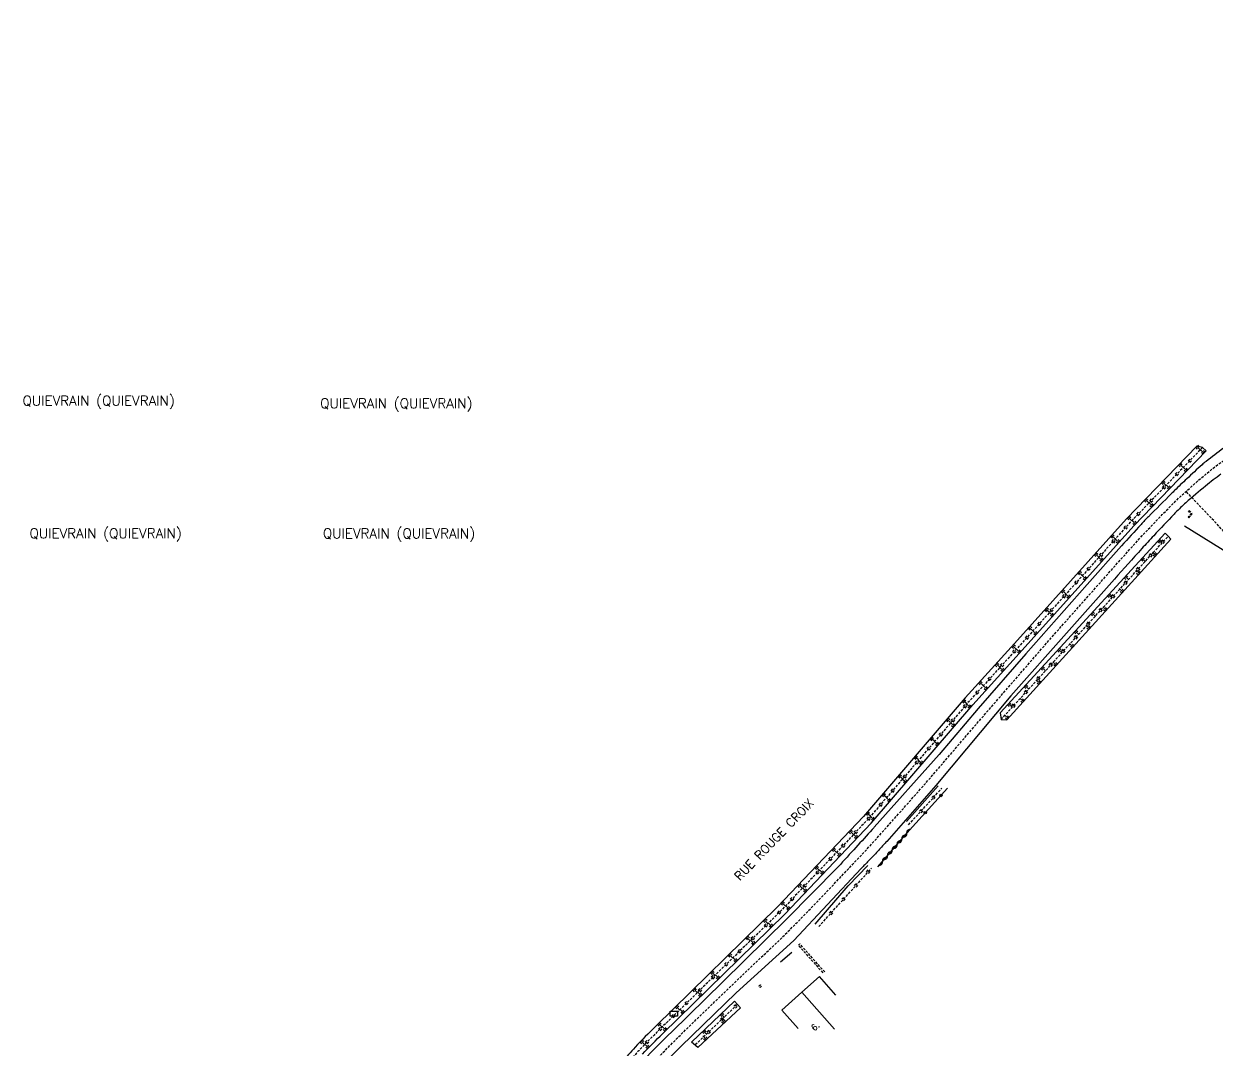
# Model space of a CAD drawing. Header units: millimetres. Extents: x 100999 to 102001, y 122000 to 123000.
# Drawn here: x 101454 to 101695.6, y 122632.5 to 122840.3 of the extents above; entities that cross this region are included whole.
import ezdxf
from ezdxf.enums import TextEntityAlignment as Align

# ---------------------------------------------------------------- set-up
doc = ezdxf.new("R2010")
doc.units = ezdxf.units.MM
doc.linetypes.add('DASHED', pattern=[0.75, 0.5, -0.25])
doc.layers.get('0').update_dxf_attribs({"linetype": 'CONTINUOUS'})
for name, color, linetype in [('W0001', 6, 'DASHED'), ('W0008', 7, 'CONTINUOUS'), ('W0100', 7, 'CONTINUOUS'), ('W0112', 1, 'DASHED'), ('W0211', 2, 'CONTINUOUS'), ('W0220', 5, 'DASHED'), ('W0310', 3, 'CONTINUOUS'), ('W0322', 7, 'CONTINUOUS'), ('W0980', 7, 'CONTINUOUS'), ('W0989', 7, 'CONTINUOUS'), ('W0991', 7, 'CONTINUOUS'), ('W1102', 7, 'CONTINUOUS'), ('W1471', 7, 'CONTINUOUS')]:
    doc.layers.add(name, color=color, linetype=linetype)
doc.styles.get("Standard").update_dxf_attribs({"font": 'romans.shx', "width": 0.85})

# ---------------------------------------------------------------- blocks, each defined once
blk = doc.blocks.new('t211o')
at = {"color": 0, "linetype": 'Continuous'}
for p, q in [((-0.29, 0.5), (-0.29, 0)), ((0, 1), (0, 0)), ((0.29, 0.5), (0.29, 0))]:
    blk.add_line(p, q, dxfattribs=at)
blk = doc.blocks.new('t220o')
at = {"color": 0, "linetype": 'Continuous'}
for p, q in [((-0.25, 0.25), (0.25, 0.25)), ((-0.25, -0.25), (0.25, -0.25))]:
    blk.add_line(p, q, dxfattribs=at)
blk = doc.blocks.new('T1471')
at = {"color": 0, "linetype": 'Continuous', "flags": 128}
blk.add_lwpolyline([(-0.75, -0.5), (-0.75, 0.5), (0.75, 0.5), (0.75, -0.5), (-0.75, -0.5)], dxfattribs=at)
blk = doc.blocks.new('t322o')
at = {"color": 0, "linetype": 'Continuous'}
for radius in [0.25, 0.15]:
    blk.add_circle((0, 0), radius, dxfattribs=at)
blk = doc.blocks.new('t310o')
at = {"color": 0, "linetype": 'Continuous'}
for centre, start, end in [((-0.5, 0.38), 216.8699, 323.1304), ((0.5, -0.37), 36.8699, 143.1303)]:
    blk.add_arc(centre, 0.625, start, end, dxfattribs=at)

msp = doc.modelspace()

# ---------------------------------------------------------------- linework, layer by layer
at = {"layer": 'W0001', "flags": 128}
msp.add_lwpolyline([(101492.94, 122460.28), (101493.77, 122462.49), (101495.94, 122466.19), (101500.04, 122473.21), (101504.5, 122481.13), (101508.29, 122488.03), (101511.37, 122493.71), (101514.53, 122500.27), (101517.35, 122506.43), (101519.7, 122512.15), (101523.41, 122521.54), (101529.01, 122534.59), (101531.92, 122542.16), (101535.57, 122552.63), (101537.94, 122557.39), (101541.02, 122564.45), (101544.1, 122571.14), (101546.94, 122577.09), (101549.97, 122583.11), (101552.69, 122588.29), (101555.75, 122593.82), (101558.64, 122598.59), (101561.08, 122602.36), (101565.28, 122608.69), (101568.47, 122613.34), (101572.76, 122619.24), (101577.56, 122625.28), (101580.7, 122628.96), (101586.46, 122634.81), (101592.44, 122640.62), (101599.42, 122647.33), (101603.1, 122650.84), (101606.79, 122654.31), (101610.48, 122657.97), (101613.94, 122661.56), (101616.37, 122664.09), (101622.02, 122670.03), (101625.55, 122673.82), (101629.25, 122677.94), (101634.43, 122683.78), (101639.22, 122689.27), (101644.56, 122695.54), (101661.81, 122715.45), (101676.23, 122731.71), (101680.65, 122736.61), (101684.68, 122740.86), (101688.03, 122744.2), (101691.54, 122747.4), (101695.38, 122750.58), (101698.62, 122752.86), (101702.42, 122754.86), (101707.27, 122757.22), (101724.12, 122764.78), (101789.43, 122793.69), (101810.37, 122803.13), (101829.58, 122811.89), (101836.43, 122815.43), (101847.61, 122820.76), (101861.77, 122827.63), (101864.69, 122828.81), (101876.17, 122834.6), (101887.34, 122840.32)], dxfattribs=at)
at = {"layer": 'W0001'}
msp.add_lwpolyline([(101699.24, 122735.28), (101689.53, 122745.56)], dxfattribs=at)
at = {"layer": 'W0008', "flags": 128}
for points in [[(101697.09, 122754.3, 0.004768), (101693.57, 122751.65, 0.019989), (101692.76, 122750.97, 0.004402), (101689.68, 122748.12, 0.005357), (101687.19, 122745.73, 0.002326), (101686.58, 122745.13, 0.000301), (101681.89, 122740.44, 0.010505), (101680.4, 122738.88, 0.003841), (101676.46, 122734.52), (101669.51, 122726.71), (101657.07, 122712.62), (101647.41, 122701.59), (101639.48, 122692.28), (101626.34, 122677.52, -0.00259), (101625.91, 122677.04, -0.000342), (101622.63, 122673.43, -0.000344), (101619.02, 122669.48, -0.00949), (101618.89, 122669.34), (101608.65, 122658.96), (101595.63, 122646.15), (101585.22, 122635.99, 0.008724), (101580.36, 122631.09, 0.013934)], [(101696.6, 122749.06, 0.012643), (101693.49, 122746.66, 0.010381), (101689.49, 122743.26, 0.018955), (101687.41, 122741.28, 0.003469), (101687.11, 122740.97, 0.000246), (101682.98, 122736.59, 0.005062), (101680.56, 122733.97, 0.002185), (101675.02, 122727.8), (101665.27, 122716.83), (101654.01, 122704.12), (101638.85, 122685.97), (101628.86, 122674.64, -0.005085), (101628.23, 122673.94, -0.001984), (101626.57, 122672.15, -0.00469), (101625.19, 122670.7, 0.004347), (101623.7, 122669.13), (101610.06, 122654.57), (101598.39, 122643.95), (101587.12, 122633.07, 0.013793), (101581.79, 122627.64, 0.026578)]]:
    msp.add_lwpolyline(points, format="xyb", dxfattribs=at)
msp.add_lwpolyline([(101689.18, 122738.57), (101723.39, 122717.39)], dxfattribs=at)
at = {"layer": 'W0100', "flags": 128}
msp.add_lwpolyline([(101618.57, 122643.5), (101615.25, 122647.23), (101611.67, 122644.05), (101607.59, 122640.43), (101610.91, 122636.69)], dxfattribs=at)
at = {"layer": 'W0112', "flags": 128}
for points in [[(101690.08, 122740.21), (101690.79, 122741.05), (101690.08, 122741.76), (101689.94, 122741.61), (101690.51, 122741.04), (101689.93, 122740.35)], [(101602.97, 122645.35), (101603.26, 122645.6), (101603.52, 122645.29), (101603.23, 122645.05)]]:
    msp.add_lwpolyline(points, close=True, dxfattribs=at)
msp.add_lwpolyline([(101616.31, 122648.17), (101611.24, 122653.88), (101610.94, 122653.61), (101616.01, 122647.9)], dxfattribs=at)
at = {"layer": 'W0211', "flags": 128}
msp.add_lwpolyline([(101579.37, 122631.51, -0.010169), (101583.49, 122635.71), (101608.21, 122659.92), (101625.72, 122678.32), (101646.3, 122702.33), (101656.33, 122713.36), (101678.97, 122738.62), (101693.62, 122753.76), (101692.88, 122754.46), (101691.68, 122754.71), (101677.46, 122740.02), (101654.79, 122714.74), (101644.78, 122703.71), (101624.19, 122679.7), (101606.75, 122661.37), (101582.05, 122637.18, 0.010169), (101577.87, 122632.92, 0.01534), (101575.2, 122629.9, 0.000909)], format="xyb", dxfattribs=at)
for points in [[(101685.28, 122737.11), (101651.84, 122700.66), (101652.05, 122699.36), (101653.23, 122699.25), (101686.44, 122735.92), (101685.89, 122736.48)], [(101590.57, 122632.86), (101589.29, 122633.96), (101598.04, 122642.27), (101598.62, 122641.6), (101599.22, 122640.91)]]:
    msp.add_lwpolyline(points, close=True, dxfattribs=at)
for points in [[(101632.86, 122678.68), (101639.29, 122685.88)], [(101614.35, 122657.87), (101621.06, 122665.63), (101625.05, 122669.75)]]:
    msp.add_lwpolyline(points, dxfattribs=at)
at = {"layer": 'W0220', "flags": 128}
msp.add_lwpolyline([(101692.88, 122754.46), (101678.22, 122739.31), (101655.57, 122714.04), (101645.55, 122703.01), (101624.96, 122679), (101607.49, 122660.64), (101582.77, 122636.44, 0.010169), (101578.63, 122632.21, 0.01534), (101576, 122629.24, 0.000909), (101569.67, 122621.6, 0.008291), (101568.97, 122620.73, 0.004897), (101566.35, 122617.26, 0.003019), (101562.21, 122611.59, 0.006292), (101561.1, 122610.02, 0.000944), (101553.99, 122599.59, 0.020535), (101551.19, 122595.07, 0.016559), (101548.14, 122589.24), (101539.45, 122571.16), (101534.91, 122561.47)], format="xyb", dxfattribs=at)
for points in [[(101652.05, 122699.36), (101685.89, 122736.48)], [(101633.3, 122678), (101640.03, 122685.4)], [(101615.1, 122657.36), (101625.79, 122669.21)], [(101590.08, 122633.45), (101598.62, 122641.6)]]:
    msp.add_lwpolyline(points, dxfattribs=at)
at = {"layer": 'W0310', "flags": 128}
msp.add_lwpolyline([(101627.05, 122669.46), (101633.48, 122676.92)], dxfattribs=at)
at = {"layer": 'W0322', "flags": 128}
for points in [[(101633.48, 122676.92), (101641.2, 122685.43)], [(101607.37, 122650.22), (101609.61, 122652.21)]]:
    msp.add_lwpolyline(points, dxfattribs=at)
at = {"layer": 'W1102', "flags": 128}
msp.add_lwpolyline([(101611.67, 122644.05), (101618.31, 122636.58)], dxfattribs=at)

# ---------------------------------------------------------------- block references
at = {"layer": 'W0211'}
for p, rotation in [((101691.68, 122754.71), 225.9268359938842), ((101693.2, 122753.32), 45.9268359940581), ((101688.2, 122751.12), 225.9268359944407), ((101689.73, 122749.73), 45.9268359940581), ((101684.72, 122747.52), 225.9268359938659), ((101686.25, 122746.14), 45.9268359940581), ((101681.24, 122743.93), 225.9268359938659), ((101682.77, 122742.55), 45.9268359940581), ((101677.76, 122740.34), 225.9268359938659), ((101679.29, 122738.95), 45.9268359940581), ((101674.41, 122736.63), 228.1279157571368), ((101675.94, 122735.24), 48.12791575713014), ((101683.94, 122735.66), 227.4680892931864), ((101671.08, 122732.9), 228.1279157571368), ((101683.44, 122732.61), 47.83753012719207), ((101672.6, 122731.52), 48.12791575706702), ((101680.56, 122731.97), 227.4680892933775), ((101667.74, 122729.18), 228.1279157571368), ((101669.27, 122727.8), 48.12791575706702), ((101677.18, 122728.29), 227.4680892928973), ((101680.08, 122728.9), 47.83753012714251), ((101676.73, 122725.19), 47.83753012716566), ((101664.4, 122725.46), 228.1279157571368), ((101665.93, 122724.07), 48.12791575706702), ((101673.8, 122724.61), 227.468089292487), ((101661.06, 122721.73), 228.1279157571368), ((101662.59, 122720.35), 48.12791575706702), ((101670.42, 122720.92), 227.4680892926802), ((101673.37, 122721.49), 47.8375301271879), ((101670.01, 122717.78), 47.8375301272093), ((101657.73, 122718.01), 228.1279157571368), ((101659.25, 122716.63), 48.12791575706702), ((101667.04, 122717.24), 227.4680892928674), ((101654.39, 122714.29), 227.7518689588466), ((101655.91, 122712.91), 47.75186895910594), ((101663.66, 122713.55), 227.4680892924254), ((101666.66, 122714.08), 47.83753012722985), ((101651.03, 122710.59), 227.7518689588466), ((101652.55, 122709.21), 47.75186895905043), ((101660.28, 122709.87), 227.4680892926106), ((101663.3, 122710.37), 47.83753012718419), ((101647.66, 122706.89), 227.7518689588466), ((101659.94, 122706.66), 47.83753012720449), ((101649.19, 122705.5), 47.75186895850045), ((101656.9, 122706.18), 227.4680892927902), ((101644.32, 122703.17), 229.3891831800505), ((101645.84, 122701.79), 49.3891831796162), ((101653.52, 122702.5), 227.4680892923692), ((101656.59, 122702.96), 47.837530127224), ((101641.06, 122699.38), 229.3891831795295), ((101653.51, 122699.55), 47.83753012724282), ((101642.59, 122697.99), 49.3891831796162), ((101637.81, 122695.58), 229.3891831795295), ((101639.34, 122694.2), 49.3891831796162), ((101634.55, 122691.79), 229.3891831794429), ((101636.08, 122690.4), 49.3891831796162), ((101631.3, 122687.99), 229.3891831794429), ((101632.83, 122686.61), 49.3891831796162), ((101628.04, 122684.2), 229.3891831794429), ((101629.57, 122682.81), 49.3891831796162), ((101624.79, 122680.4), 229.3891831794429), ((101626.32, 122679.02), 49.3891831796162), ((101621.38, 122676.75), 226.4157845988273), ((101622.91, 122675.36), 46.41578459894473), ((101617.93, 122673.12), 226.4157845988273), ((101619.46, 122671.74), 46.41578459894473), ((101614.48, 122669.5), 226.4157845988273), ((101616.01, 122668.12), 46.41578459897334), ((101611.04, 122665.88), 226.4157845988273), ((101612.56, 122664.5), 46.41578459894473), ((101607.59, 122662.26), 226.4157845988273), ((101609.12, 122660.87), 46.41578459894473), ((101604.05, 122658.73), 224.4010455122973), ((101605.58, 122657.34), 44.40104551223298), ((101600.48, 122655.23), 224.4010455117373), ((101602, 122653.84), 44.40104551164832), ((101596.9, 122651.73), 224.4010455122973), ((101598.43, 122650.35), 44.40104551164832), ((101593.33, 122648.23), 224.4010455117255), ((101594.86, 122646.85), 44.40104551164832), ((101589.76, 122644.74), 224.4010455117255), ((101591.29, 122643.35), 44.40104551164832), ((101586.19, 122641.24), 224.4010455117255), ((101587.72, 122639.85), 44.40104551164832), ((101595.32, 122639.69), 223.5535389934751), ((101582.61, 122637.74), 224.4010455117255), ((101584.14, 122636.35), 44.40104551164832), ((101591.7, 122636.24), 223.5535389938195), ((101595.97, 122637.89), 42.93190664455897), ((101579.08, 122634.2), 226.0426919160791), ((101592.31, 122634.48), 42.93190664485375), ((101580.61, 122632.81), 46.01747020572856)]:
    msp.add_blockref('t211o', p, dxfattribs=dict(at, rotation=rotation))
at = {"layer": 'W0220'}
for p, rotation in [((101690.28, 122751.76), 225.9268359940019), ((101687.67, 122749.07), 225.9268359940019), ((101685.06, 122746.38), 225.9268359940019), ((101682.45, 122743.68), 225.9268359940019), ((101679.84, 122740.99), 225.9268359940019), ((101677.27, 122738.26), 228.1279157570714), ((101674.77, 122735.46), 228.1279157570714), ((101684.9, 122735.38), 47.64544913871731), ((101672.27, 122732.67), 228.1279157570714), ((101682.37, 122732.61), 47.64544913871731), ((101669.76, 122729.88), 228.1279157570714), ((101679.84, 122729.84), 47.64544913871731), ((101667.26, 122727.09), 228.1279157570714), ((101677.32, 122727.07), 47.64544913871731), ((101664.76, 122724.29), 228.1279157570714), ((101674.79, 122724.3), 47.64544913871731), ((101662.26, 122721.5), 228.1279157570714), ((101672.26, 122721.53), 47.64544913871731), ((101659.75, 122718.71), 228.1279157570714), ((101669.74, 122718.75), 47.64544913871731), ((101657.25, 122715.92), 228.1279157570714), ((101667.21, 122715.98), 47.64544913871731), ((101654.74, 122713.13), 227.7518689588042), ((101664.68, 122713.21), 47.64544913871731), ((101652.22, 122710.35), 227.7518689588042), ((101662.16, 122710.44), 47.64544913871731), ((101649.7, 122707.58), 227.7518689588042), ((101659.63, 122707.67), 47.64544913871731), ((101647.18, 122704.8), 227.7518689588042), ((101657.11, 122704.9), 47.64544913871731), ((101644.68, 122702), 229.3891831797021), ((101654.58, 122702.13), 47.64544913871731), ((101642.24, 122699.15), 229.3891831797021), ((101639.8, 122696.31), 229.3891831797021), ((101637.36, 122693.46), 229.3891831797021), ((101634.92, 122690.61), 229.3891831797021), ((101632.48, 122687.77), 229.3891831797021), ((101630.04, 122684.92), 229.3891831797021), ((101627.6, 122682.07), 229.3891831797021), ((101638.35, 122683.55), 47.74429528960953), ((101635.83, 122680.77), 47.74429528960953), ((101625.16, 122679.23), 229.3891831797021), ((101622.58, 122676.5), 226.4157845990084), ((101620, 122673.78), 226.4157845990084), ((101617.41, 122671.07), 226.4157845990084), ((101614.83, 122668.35), 226.4157845990084), ((101625.15, 122668.5), 47.97450340725129), ((101612.24, 122665.63), 226.4157845990084), ((101622.64, 122665.71), 47.97450340725129), ((101609.66, 122662.92), 226.4157845990084), ((101620.12, 122662.93), 47.97450340725129), ((101607.06, 122660.22), 224.4010455118712), ((101617.61, 122660.14), 47.97450340725129), ((101604.38, 122657.59), 224.4010455118712), ((101601.7, 122654.97), 224.4010455118712), ((101599.02, 122652.35), 224.4010455118712), ((101596.34, 122649.72), 224.4010455118712), ((101593.66, 122647.1), 224.4010455118712), ((101590.98, 122644.47), 224.4010455118712), ((101588.3, 122641.85), 224.4010455118712), ((101598.22, 122641.21), 43.65187318135051), ((101585.62, 122639.23), 224.4010455118712), ((101595.51, 122638.62), 43.65187318135051), ((101582.94, 122636.6), 224.4010455118712), ((101580.29, 122633.95), 225.78336709182), ((101592.79, 122636.04), 43.65187318135051)]:
    msp.add_blockref('t220o', p, dxfattribs=dict(at, rotation=rotation))
at = {"layer": 'W0310', "rotation": 49.2541492851237}
for p in [(101631.94, 122675.14), (101632.92, 122676.28), (101629.99, 122672.87), (101630.96, 122674), (101628.03, 122670.59), (101629.01, 122671.73)]:
    msp.add_blockref('t310o', p, dxfattribs=at)
at = {"layer": 'W0322', "rotation": 47.78774465345017}
for p in [(101639.86, 122683.95), (101636.67, 122680.44)]:
    msp.add_blockref('t322o', p, dxfattribs=at)
at = {"layer": 'W1471'}
msp.add_blockref('T1471', (101585.75, 122639.74), dxfattribs=at)

# ---------------------------------------------------------------- texts
at = {"layer": 'W0980'}
for p in [(101469.18, 122763.8), (101529.49, 122763.26), (101470.59, 122736.93), (101530.04, 122736.91)]:
    msp.add_text('QUIEVRAIN (QUIEVRAIN)', height=2, dxfattribs=at).set_placement(p, align=Align.MIDDLE)
at = {"layer": 'W0989'}
msp.add_text('RUE ROUGE CROIX', height=1.75, rotation=46, dxfattribs=at).set_placement((101606.04, 122675.01), align=Align.MIDDLE)
at = {"layer": 'W0991'}
msp.add_text('6.', height=1.25, rotation=41.7384, dxfattribs=at).set_placement((101614.39, 122637.12), align=Align.MIDDLE)

doc.saveas('drawing.dxf')
